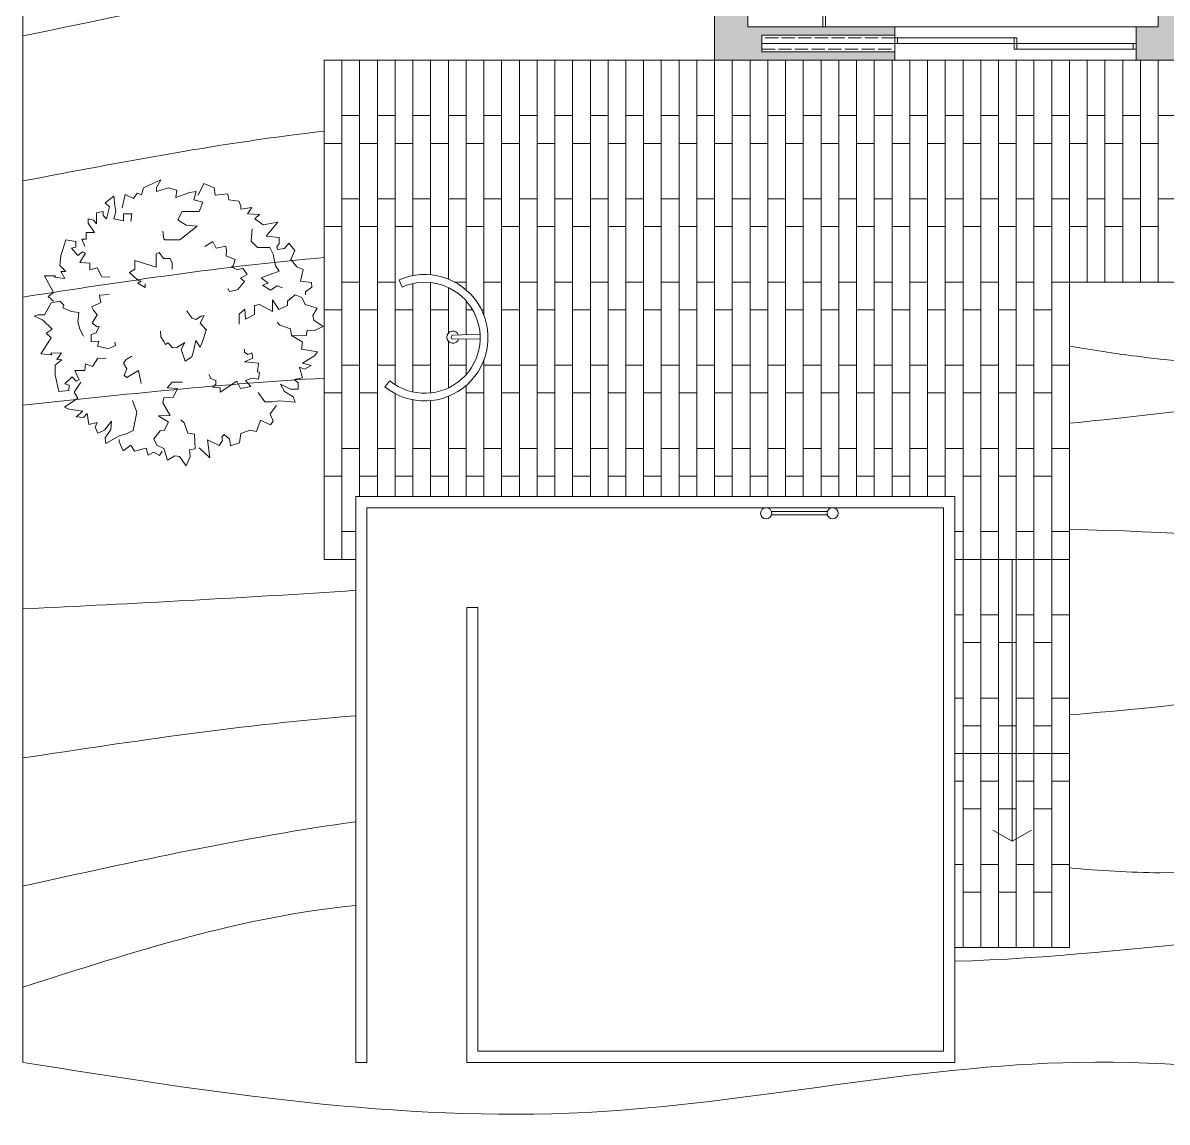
# Model space of a CAD drawing. Header units: millimetres. Extents: x 19901 to 59163, y 13732 to 30178.
# Drawn here: x 23333 to 24365, y 15885 to 16876 of the extents above; entities that cross this region are included whole.
import ezdxf

# ---------------------------------------------------------------- set-up
doc = ezdxf.new("R2010")
doc.units = ezdxf.units.MM
doc.linetypes.add('ACAD_ISO02W100', pattern=[15, 12, -3])
doc.layers.get('0').update_dxf_attribs({"lineweight": 18})
for name, color, linetype, lineweight in [('A-FURN', 8, 'Continuous', 13), ('Curve di livello', 6, 'Continuous', 9), ('Pavimentazione esterna', 51, 'Continuous', 15), ('PROIEZIONI', 145, 'Continuous', 13), ('Verde', 86, 'Continuous', 5), ('Vetro', 150, 'Continuous', 15), ('Wall', 255, 'Continuous', 20)]:
    doc.layers.add(name, color=color, linetype=linetype, lineweight=lineweight)

msp = doc.modelspace()

# ---------------------------------------------------------------- hatches: boundary and pattern name
at = {"layer": 'Wall'}
h = msp.add_hatch(color=9, dxfattribs=at)
h.dxf.hatch_style = 1
h.paths.add_polyline_path([(23986.5, 17326.6), (23956.5, 17314), (23956.5, 16842.6), (24119, 16842.6), (24119, 16850.1), (23999, 16850.1), (23999, 16865.1), (24119, 16865.1), (24119, 16872.6), (23986.5, 16872.6)])
h = msp.add_hatch(color=9, dxfattribs=at)
h.dxf.hatch_style = 1
h.paths.add_polyline_path([(24386.5, 16967.6), (24356.5, 16967.6), (24356.5, 16872.6), (24336.5, 16872.6), (24336.5, 16842.6), (24386.5, 16842.6)])
h.paths.add_polyline_path([(24786.5, 16967.6), (24756.5, 16967.6), (24756.5, 16842.6), (24786.5, 16842.6), (24786.5, 16872.6)])
h.paths.add_polyline_path([(25106.5, 17010.1), (25076.5, 17010.1), (25076.5, 16872.6), (25076.5, 16842.6), (25106.5, 16842.6)])

# ---------------------------------------------------------------- linework, layer by layer
msp.add_line((23333, 17939.2), (23332.9, 15939.2))
at = {"layer": 'A-FURN'}
for p, q in [((24054, 16962.6), (24054, 16872.6)), ((23745.1, 16595.6), (23720.4, 16594.6)), ((23745.2, 16591.4), (23720.5, 16591.2)), ((24058.2, 16435.7), (24007.7, 16435.7)), ((24058.2, 16432.7), (24007.7, 16432.7))]:
    msp.add_line(p, q, dxfattribs=at)
msp.add_lwpolyline([(24056.5, 16962.6), (23986.5, 16962.6), (23986.5, 16872.6), (24056.5, 16872.6)], close=True, dxfattribs=at)
for centre in [(24003, 16434.2), (24063, 16434.2)]:
    msp.add_circle(centre, 5, dxfattribs=at)
for radius, start, end in [(5.48, 19.9829, 342.5641), (1.67, 94.1189, 268.428)]:
    msp.add_arc((23720.6, 16592.9), radius, start, end, dxfattribs=at)
at = {"layer": 'Curve di livello'}
for points in [[(23333, 16864.5), (23541.7, 16907.8), (23750.4, 16951.2), (23956.5, 16957.7)], [(23332.9, 16733.7), (23423.7, 16751), (23514.4, 16768.4), (23604.5, 16778.6)], [(23332.9, 16629.1), (23423.6, 16643), (23514.2, 16656.9), (23604.5, 16664.7)], [(23332.9, 16531.6), (23423.6, 16541.3), (23514.2, 16551), (23604.5, 16555.9)], [(23332.9, 16347.9), (23433, 16352.9), (23533, 16357.9), (23633, 16364.7)], [(23332.9, 16213.6), (23432.8, 16228.7), (23532.7, 16243.8), (23633, 16251.6)], [(23332.9, 16098.1), (23432.9, 16120.2), (23532.9, 16142.2), (23633, 16156.1)], [(23332.9, 16006.9), (23432.8, 16039), (23532.6, 16071.1), (23633, 16080.5)]]:
    msp.add_open_spline(points, degree=3, dxfattribs=at)
for points, knots in [([(24276.5, 16584.8), (24296.7, 16581.3), (24644.2, 16528.1), (25002.4, 16631.1), (25332.9, 16599.1), (25332.9, 16599.1), (25332.9, 16599.1), (25332.9, 16599.1), (25332.9, 16599), (25332.9, 16599), (25333, 16599)], [952.435008, 952.435008, 952.435008, 952.435008, 1013.900228, 2009.947904, 2009.947904, 2009.947904, 2009.948687, 2009.948687, 2009.948687, 2010.018952, 2010.018952, 2010.018952, 2010.018952]), ([(24276.5, 16515.3), (24360, 16523.3), (24713.3, 16579.4), (25088.2, 16429.8), (25332.9, 16538.4), (25332.9, 16538.4), (25332.9, 16538.4), (25332.9, 16538.4), (25332.9, 16538.4), (25332.9, 16538.4), (25333, 16538.4)], [948.136507, 948.136507, 948.136507, 948.136507, 1199.951019, 2002.883229, 2002.883229, 2002.883229, 2002.885334, 2002.885334, 2002.885334, 2002.970377, 2002.970377, 2002.970377, 2002.970377]), ([(24276.5, 16419.5), (24451.4, 16417), (24802.9, 16364.8), (25160.9, 16330.7), (25332.9, 16369.4), (25332.9, 16369.4), (25332.9, 16369.4), (25332.9, 16369.4), (25332.9, 16369.4), (25332.9, 16369.4), (25333, 16369.4)], [947.742027, 947.742027, 947.742027, 947.742027, 1475.410206, 2004.14526, 2004.14526, 2004.14526, 2004.146467, 2004.146467, 2004.146467, 2004.226908, 2004.226908, 2004.226908, 2004.226908]), ([(24276.5, 16252.4), (24375, 16260.2), (24725.9, 16309.8), (25079.8, 16262.2), (25332.9, 16240.4), (25332.9, 16240.4), (25332.9, 16240.4), (25332.9, 16240.4), (25332.9, 16240.4), (25332.9, 16240.4), (25333, 16240.4)], [946.255727, 946.255727, 946.255727, 946.255727, 1242.735896, 2004.889476, 2004.889476, 2004.889476, 2004.889607, 2004.889607, 2004.889607, 2004.969426, 2004.969426, 2004.969426, 2004.969426]), ([(24276.5, 16114.5), (24303.8, 16111.9), (24544.8, 16097.8), (24895.5, 16238.6), (25222.2, 16154.4), (25332.9, 16164.1), (25332.9, 16164.1), (25332.9, 16164.1), (25332.9, 16164.1), (25333, 16164.1), (25333, 16164.1), (25333, 16164.1)], [950.943563, 950.943563, 950.943563, 950.943563, 1033.490488, 1679.853616, 2013.397423, 2013.397423, 2013.397423, 2013.399494, 2013.399494, 2013.399494, 2013.420108, 2013.420108, 2013.420108, 2013.420108]), ([(24173, 16030.3), (24341.8, 16035.1), (24633.1, 16094.3), (24922.6, 16024.8), (25043.1, 16024.6)], [851.89565, 851.89565, 851.89565, 851.89565, 1359.236516, 1723.307966, 1723.307966, 1723.307966, 1723.307966]), ([(23333, 15939.2), (23502.5, 15912.3), (23819.9, 15861.8), (24302.6, 15975.9), (24703.7, 15884.3), (24956.6, 15902.7), (25043.1, 15910.6)], [0, 0, 0, 0, 510.207258, 955.712193, 1456.747415, 1716.625225, 1716.625225, 1716.625225, 1716.625225])]:
    msp.add_open_spline(points, degree=3, knots=knots, dxfattribs=at)
at = {"layer": 'Pavimentazione esterna'}
for p, q in [((23636.5, 16842.6), (23620.5, 16842.6)), ((23668.5, 16842.6), (23652.5, 16842.6)), ((23700.5, 16842.6), (23684.5, 16842.6)), ((23732.5, 16842.6), (23716.5, 16842.6)), ((23764.5, 16842.6), (23748.5, 16842.6)), ((23796.5, 16842.6), (23780.5, 16842.6)), ((23828.5, 16842.6), (23812.5, 16842.6)), ((23860.5, 16842.6), (23844.5, 16842.6)), ((23892.5, 16842.6), (23876.5, 16842.6)), ((23924.5, 16842.6), (23908.5, 16842.6)), ((23956.5, 16842.6), (23940.5, 16842.6)), ((24276.5, 16642.6), (24292.5, 16642.6)), ((24308.5, 16642.6), (24324.5, 16642.6)), ((24340.5, 16642.6), (24356.5, 16642.6)), ((23620.5, 16392.6), (23633, 16392.6)), ((24173, 16392.6), (24276.5, 16392.6)), ((24276.5, 16217.6), (24173, 16217.6)), ((24180.5, 16042.6), (24196.5, 16042.6)), ((24212.5, 16042.6), (24228.5, 16042.6)), ((24244.5, 16042.6), (24260.5, 16042.6))]:
    msp.add_line(p, q, dxfattribs=at)
for points in [[(23604.5, 16842.6), (23620.5, 16842.6), (23620.5, 16767.6), (23604.5, 16767.6), (23604.5, 16842.6)], [(23636.5, 16842.6), (23652.5, 16842.6), (23652.5, 16767.6), (23636.5, 16767.6), (23636.5, 16842.6)], [(23668.5, 16842.6), (23684.5, 16842.6), (23684.5, 16767.6), (23668.5, 16767.6), (23668.5, 16842.6)], [(23700.5, 16842.6), (23716.5, 16842.6), (23716.5, 16767.6), (23700.5, 16767.6), (23700.5, 16842.6)], [(23732.5, 16842.6), (23748.5, 16842.6), (23748.5, 16767.6), (23732.5, 16767.6), (23732.5, 16842.6)], [(23764.5, 16842.6), (23780.5, 16842.6), (23780.5, 16767.6), (23764.5, 16767.6), (23764.5, 16842.6)], [(23796.5, 16842.6), (23812.5, 16842.6), (23812.5, 16767.6), (23796.5, 16767.6), (23796.5, 16842.6)], [(23828.5, 16842.6), (23844.5, 16842.6), (23844.5, 16767.6), (23828.5, 16767.6), (23828.5, 16842.6)], [(23860.5, 16842.6), (23876.5, 16842.6), (23876.5, 16767.6), (23860.5, 16767.6), (23860.5, 16842.6)], [(23892.5, 16842.6), (23908.5, 16842.6), (23908.5, 16767.6), (23892.5, 16767.6), (23892.5, 16842.6)], [(23924.5, 16842.6), (23940.5, 16842.6), (23940.5, 16767.6), (23924.5, 16767.6), (23924.5, 16842.6)], [(23956.5, 16842.6), (23972.5, 16842.6), (23972.5, 16767.6), (23956.5, 16767.6), (23956.5, 16842.6)], [(23988.5, 16842.6), (24004.5, 16842.6), (24004.5, 16767.6), (23988.5, 16767.6), (23988.5, 16842.6)], [(24020.5, 16842.6), (24036.5, 16842.6), (24036.5, 16767.6), (24020.5, 16767.6), (24020.5, 16842.6)], [(24052.5, 16842.6), (24068.5, 16842.6), (24068.5, 16767.6), (24052.5, 16767.6), (24052.5, 16842.6)], [(24084.5, 16842.6), (24100.5, 16842.6), (24100.5, 16767.6), (24084.5, 16767.6), (24084.5, 16842.6)], [(24116.5, 16842.6), (24132.5, 16842.6), (24132.5, 16767.6), (24116.5, 16767.6), (24116.5, 16842.6)], [(24148.5, 16842.6), (24164.5, 16842.6), (24164.5, 16767.6), (24148.5, 16767.6), (24148.5, 16842.6)], [(24180.5, 16842.6), (24196.5, 16842.6), (24196.5, 16767.6), (24180.5, 16767.6), (24180.5, 16842.6)], [(24212.5, 16842.6), (24228.5, 16842.6), (24228.5, 16767.6), (24212.5, 16767.6), (24212.5, 16842.6)], [(24244.5, 16842.6), (24260.5, 16842.6), (24260.5, 16767.6), (24244.5, 16767.6), (24244.5, 16842.6)], [(24276.5, 16842.6), (24292.5, 16842.6), (24292.5, 16767.6), (24276.5, 16767.6), (24276.5, 16842.6)], [(24308.5, 16842.6), (24324.5, 16842.6), (24324.5, 16767.6), (24308.5, 16767.6), (24308.5, 16842.6)], [(24340.5, 16842.6), (24356.5, 16842.6), (24356.5, 16767.6), (24340.5, 16767.6), (24340.5, 16842.6)], [(23620.5, 16792.6), (23636.5, 16792.6), (23636.5, 16717.6), (23620.5, 16717.6), (23620.5, 16792.6)], [(23652.5, 16792.6), (23668.5, 16792.6), (23668.5, 16717.6), (23652.5, 16717.6), (23652.5, 16792.6)], [(23684.5, 16792.6), (23700.5, 16792.6), (23700.5, 16717.6), (23684.5, 16717.6), (23684.5, 16792.6)], [(23716.5, 16792.6), (23732.5, 16792.6), (23732.5, 16717.6), (23716.5, 16717.6), (23716.5, 16792.6)], [(23748.5, 16792.6), (23764.5, 16792.6), (23764.5, 16717.6), (23748.5, 16717.6), (23748.5, 16792.6)], [(23780.5, 16792.6), (23796.5, 16792.6), (23796.5, 16717.6), (23780.5, 16717.6), (23780.5, 16792.6)], [(23812.5, 16792.6), (23828.5, 16792.6), (23828.5, 16717.6), (23812.5, 16717.6), (23812.5, 16792.6)], [(23844.5, 16792.6), (23860.5, 16792.6), (23860.5, 16717.6), (23844.5, 16717.6), (23844.5, 16792.6)], [(23876.5, 16792.6), (23892.5, 16792.6), (23892.5, 16717.6), (23876.5, 16717.6), (23876.5, 16792.6)], [(23908.5, 16792.6), (23924.5, 16792.6), (23924.5, 16717.6), (23908.5, 16717.6), (23908.5, 16792.6)], [(23940.5, 16792.6), (23956.5, 16792.6), (23956.5, 16717.6), (23940.5, 16717.6), (23940.5, 16792.6)], [(23972.5, 16792.6), (23988.5, 16792.6), (23988.5, 16717.6), (23972.5, 16717.6), (23972.5, 16792.6)], [(24004.5, 16792.6), (24020.5, 16792.6), (24020.5, 16717.6), (24004.5, 16717.6), (24004.5, 16792.6)], [(24036.5, 16792.6), (24052.5, 16792.6), (24052.5, 16717.6), (24036.5, 16717.6), (24036.5, 16792.6)], [(24068.5, 16792.6), (24084.5, 16792.6), (24084.5, 16717.6), (24068.5, 16717.6), (24068.5, 16792.6)], [(24100.5, 16792.6), (24116.5, 16792.6), (24116.5, 16717.6), (24100.5, 16717.6), (24100.5, 16792.6)], [(24132.5, 16792.6), (24148.5, 16792.6), (24148.5, 16717.6), (24132.5, 16717.6), (24132.5, 16792.6)], [(24164.5, 16792.6), (24180.5, 16792.6), (24180.5, 16717.6), (24164.5, 16717.6), (24164.5, 16792.6)], [(24196.5, 16792.6), (24212.5, 16792.6), (24212.5, 16717.6), (24196.5, 16717.6), (24196.5, 16792.6)], [(24228.5, 16792.6), (24244.5, 16792.6), (24244.5, 16717.6), (24228.5, 16717.6), (24228.5, 16792.6)], [(24260.5, 16792.6), (24276.5, 16792.6), (24276.5, 16717.6), (24260.5, 16717.6), (24260.5, 16792.6)], [(24292.5, 16792.6), (24308.5, 16792.6), (24308.5, 16717.6), (24292.5, 16717.6), (24292.5, 16792.6)], [(24324.5, 16792.6), (24340.5, 16792.6), (24340.5, 16717.6), (24324.5, 16717.6), (24324.5, 16792.6)], [(24356.5, 16792.6), (24372.5, 16792.6), (24372.5, 16717.6), (24356.5, 16717.6), (24356.5, 16792.6)], [(23604.5, 16767.6), (23620.5, 16767.6), (23620.5, 16692.6), (23604.5, 16692.6), (23604.5, 16767.6)], [(23636.5, 16767.6), (23652.5, 16767.6), (23652.5, 16692.6), (23636.5, 16692.6), (23636.5, 16767.6)], [(23668.5, 16767.6), (23684.5, 16767.6), (23684.5, 16692.6), (23668.5, 16692.6), (23668.5, 16767.6)], [(23700.5, 16767.6), (23716.5, 16767.6), (23716.5, 16692.6), (23700.5, 16692.6), (23700.5, 16767.6)], [(23732.5, 16767.6), (23748.5, 16767.6), (23748.5, 16692.6), (23732.5, 16692.6), (23732.5, 16767.6)], [(23764.5, 16767.6), (23780.5, 16767.6), (23780.5, 16692.6), (23764.5, 16692.6), (23764.5, 16767.6)], [(23796.5, 16767.6), (23812.5, 16767.6), (23812.5, 16692.6), (23796.5, 16692.6), (23796.5, 16767.6)], [(23828.5, 16767.6), (23844.5, 16767.6), (23844.5, 16692.6), (23828.5, 16692.6), (23828.5, 16767.6)], [(23860.5, 16767.6), (23876.5, 16767.6), (23876.5, 16692.6), (23860.5, 16692.6), (23860.5, 16767.6)], [(23892.5, 16767.6), (23908.5, 16767.6), (23908.5, 16692.6), (23892.5, 16692.6), (23892.5, 16767.6)], [(23924.5, 16767.6), (23940.5, 16767.6), (23940.5, 16692.6), (23924.5, 16692.6), (23924.5, 16767.6)], [(23956.5, 16767.6), (23972.5, 16767.6), (23972.5, 16692.6), (23956.5, 16692.6), (23956.5, 16767.6)], [(23988.5, 16767.6), (24004.5, 16767.6), (24004.5, 16692.6), (23988.5, 16692.6), (23988.5, 16767.6)], [(24020.5, 16767.6), (24036.5, 16767.6), (24036.5, 16692.6), (24020.5, 16692.6), (24020.5, 16767.6)], [(24052.5, 16767.6), (24068.5, 16767.6), (24068.5, 16692.6), (24052.5, 16692.6), (24052.5, 16767.6)], [(24084.5, 16767.6), (24100.5, 16767.6), (24100.5, 16692.6), (24084.5, 16692.6), (24084.5, 16767.6)], [(24116.5, 16767.6), (24132.5, 16767.6), (24132.5, 16692.6), (24116.5, 16692.6), (24116.5, 16767.6)], [(24148.5, 16767.6), (24164.5, 16767.6), (24164.5, 16692.6), (24148.5, 16692.6), (24148.5, 16767.6)], [(24180.5, 16767.6), (24196.5, 16767.6), (24196.5, 16692.6), (24180.5, 16692.6), (24180.5, 16767.6)], [(24212.5, 16767.6), (24228.5, 16767.6), (24228.5, 16692.6), (24212.5, 16692.6), (24212.5, 16767.6)], [(24244.5, 16767.6), (24260.5, 16767.6), (24260.5, 16692.6), (24244.5, 16692.6), (24244.5, 16767.6)], [(24276.5, 16767.6), (24292.5, 16767.6), (24292.5, 16692.6), (24276.5, 16692.6), (24276.5, 16767.6)], [(24308.5, 16767.6), (24324.5, 16767.6), (24324.5, 16692.6), (24308.5, 16692.6), (24308.5, 16767.6)], [(24340.5, 16767.6), (24356.5, 16767.6), (24356.5, 16692.6), (24340.5, 16692.6), (24340.5, 16767.6)], [(23620.5, 16717.6), (23636.5, 16717.6), (23636.5, 16642.6), (23620.5, 16642.6), (23620.5, 16717.6)], [(23652.5, 16717.6), (23668.5, 16717.6), (23668.5, 16642.6), (23652.5, 16642.6), (23652.5, 16717.6)], [(23684.5, 16717.6), (23700.5, 16717.6), (23700.5, 16649.1)], [(23684.5, 16648.3), (23684.5, 16717.6)], [(23716.5, 16717.6), (23732.5, 16717.6), (23732.5, 16642.6), (23722.1, 16642.6)], [(23716.5, 16645.2), (23716.5, 16717.6)], [(23748.5, 16717.6), (23764.5, 16717.6), (23764.5, 16642.6), (23748.5, 16642.6), (23748.5, 16717.6)], [(23780.5, 16717.6), (23796.5, 16717.6), (23796.5, 16642.6), (23780.5, 16642.6), (23780.5, 16717.6)], [(23812.5, 16717.6), (23828.5, 16717.6), (23828.5, 16642.6), (23812.5, 16642.6), (23812.5, 16717.6)], [(23844.5, 16717.6), (23860.5, 16717.6), (23860.5, 16642.6), (23844.5, 16642.6), (23844.5, 16717.6)], [(23876.5, 16717.6), (23892.5, 16717.6), (23892.5, 16642.6), (23876.5, 16642.6), (23876.5, 16717.6)], [(23908.5, 16717.6), (23924.5, 16717.6), (23924.5, 16642.6), (23908.5, 16642.6), (23908.5, 16717.6)], [(23940.5, 16717.6), (23956.5, 16717.6), (23956.5, 16642.6), (23940.5, 16642.6), (23940.5, 16717.6)], [(23972.5, 16717.6), (23988.5, 16717.6), (23988.5, 16642.6), (23972.5, 16642.6), (23972.5, 16717.6)], [(24004.5, 16717.6), (24020.5, 16717.6), (24020.5, 16642.6), (24004.5, 16642.6), (24004.5, 16717.6)], [(24036.5, 16717.6), (24052.5, 16717.6), (24052.5, 16642.6), (24036.5, 16642.6), (24036.5, 16717.6)], [(24068.5, 16717.6), (24084.5, 16717.6), (24084.5, 16642.6), (24068.5, 16642.6), (24068.5, 16717.6)], [(24100.5, 16717.6), (24116.5, 16717.6), (24116.5, 16642.6), (24100.5, 16642.6), (24100.5, 16717.6)], [(24132.5, 16717.6), (24148.5, 16717.6), (24148.5, 16642.6), (24132.5, 16642.6), (24132.5, 16717.6)], [(24164.5, 16717.6), (24180.5, 16717.6), (24180.5, 16642.6), (24164.5, 16642.6), (24164.5, 16717.6)], [(24196.5, 16717.6), (24212.5, 16717.6), (24212.5, 16642.6), (24196.5, 16642.6), (24196.5, 16717.6)], [(24228.5, 16717.6), (24244.5, 16717.6), (24244.5, 16642.6), (24228.5, 16642.6), (24228.5, 16717.6)], [(24260.5, 16717.6), (24276.5, 16717.6), (24276.5, 16642.6), (24260.5, 16642.6), (24260.5, 16717.6)], [(24292.5, 16717.6), (24308.5, 16717.6), (24308.5, 16642.6), (24292.5, 16642.6), (24292.5, 16717.6)], [(24324.5, 16717.6), (24340.5, 16717.6), (24340.5, 16642.6), (24324.5, 16642.6), (24324.5, 16717.6)], [(24356.5, 16717.6), (24372.5, 16717.6), (24372.5, 16642.6), (24356.5, 16642.6), (24356.5, 16717.6)], [(23604.5, 16692.6), (23620.5, 16692.6), (23620.5, 16617.6), (23604.5, 16617.6), (23604.5, 16692.6)], [(23636.5, 16692.6), (23652.5, 16692.6), (23652.5, 16617.6), (23636.5, 16617.6), (23636.5, 16692.6)], [(23668.5, 16692.6), (23684.5, 16692.6), (23684.5, 16648.3)], [(23684.5, 16641.2), (23684.5, 16617.6), (23668.5, 16617.6), (23668.5, 16692.6)], [(23700.5, 16692.6), (23716.5, 16692.6), (23716.5, 16645.2)], [(23700.5, 16649.1), (23700.5, 16692.6)], [(23732.5, 16692.6), (23748.5, 16692.6), (23748.5, 16617.6), (23746.3, 16617.6)], [(23732.5, 16635.4), (23732.5, 16692.6)], [(23764.5, 16692.6), (23780.5, 16692.6), (23780.5, 16617.6), (23764.5, 16617.6), (23764.5, 16692.6)], [(23796.5, 16692.6), (23812.5, 16692.6), (23812.5, 16617.6), (23796.5, 16617.6), (23796.5, 16692.6)], [(23828.5, 16692.6), (23844.5, 16692.6), (23844.5, 16617.6), (23828.5, 16617.6), (23828.5, 16692.6)], [(23860.5, 16692.6), (23876.5, 16692.6), (23876.5, 16617.6), (23860.5, 16617.6), (23860.5, 16692.6)], [(23892.5, 16692.6), (23908.5, 16692.6), (23908.5, 16617.6), (23892.5, 16617.6), (23892.5, 16692.6)], [(23924.5, 16692.6), (23940.5, 16692.6), (23940.5, 16617.6), (23924.5, 16617.6), (23924.5, 16692.6)], [(23956.5, 16692.6), (23972.5, 16692.6), (23972.5, 16617.6), (23956.5, 16617.6), (23956.5, 16692.6)], [(23988.5, 16692.6), (24004.5, 16692.6), (24004.5, 16617.6), (23988.5, 16617.6), (23988.5, 16692.6)], [(24020.5, 16692.6), (24036.5, 16692.6), (24036.5, 16617.6), (24020.5, 16617.6), (24020.5, 16692.6)], [(24052.5, 16692.6), (24068.5, 16692.6), (24068.5, 16617.6), (24052.5, 16617.6), (24052.5, 16692.6)], [(24084.5, 16692.6), (24100.5, 16692.6), (24100.5, 16617.6), (24084.5, 16617.6), (24084.5, 16692.6)], [(24116.5, 16692.6), (24132.5, 16692.6), (24132.5, 16617.6), (24116.5, 16617.6), (24116.5, 16692.6)], [(24148.5, 16692.6), (24164.5, 16692.6), (24164.5, 16617.6), (24148.5, 16617.6), (24148.5, 16692.6)], [(24180.5, 16692.6), (24196.5, 16692.6), (24196.5, 16617.6), (24180.5, 16617.6), (24180.5, 16692.6)], [(24212.5, 16692.6), (24228.5, 16692.6), (24228.5, 16617.6), (24212.5, 16617.6), (24212.5, 16692.6)], [(24244.5, 16692.6), (24260.5, 16692.6), (24260.5, 16617.6), (24244.5, 16617.6), (24244.5, 16692.6)], [(23620.5, 16642.6), (23636.5, 16642.6), (23636.5, 16567.6), (23620.5, 16567.6), (23620.5, 16642.6)], [(23652.5, 16642.6), (23668.5, 16642.6), (23668.5, 16567.6), (23652.5, 16567.6), (23652.5, 16642.6)], [(23700.5, 16642.1), (23700.5, 16567.6), (23684.5, 16567.6), (23684.5, 16641.2)], [(23716.5, 16637.6), (23716.5, 16617.6), (23700.5, 16617.6), (23700.5, 16642.1)], [(23722.1, 16642.6), (23732.5, 16642.6), (23732.5, 16635.4)], [(23748.5, 16642.6), (23764.5, 16642.6), (23764.5, 16567.6), (23748.5, 16567.6), (23748.5, 16572.3)], [(23748.5, 16612.4), (23748.5, 16642.6)], [(23780.5, 16642.6), (23796.5, 16642.6), (23796.5, 16567.6), (23780.5, 16567.6), (23780.5, 16642.6)], [(23812.5, 16642.6), (23828.5, 16642.6), (23828.5, 16567.6), (23812.5, 16567.6), (23812.5, 16642.6)], [(23844.5, 16642.6), (23860.5, 16642.6), (23860.5, 16567.6), (23844.5, 16567.6), (23844.5, 16642.6)], [(23876.5, 16642.6), (23892.5, 16642.6), (23892.5, 16567.6), (23876.5, 16567.6), (23876.5, 16642.6)], [(23908.5, 16642.6), (23924.5, 16642.6), (23924.5, 16567.6), (23908.5, 16567.6), (23908.5, 16642.6)], [(23940.5, 16642.6), (23956.5, 16642.6), (23956.5, 16567.6), (23940.5, 16567.6), (23940.5, 16642.6)], [(23972.5, 16642.6), (23988.5, 16642.6), (23988.5, 16567.6), (23972.5, 16567.6), (23972.5, 16642.6)], [(24004.5, 16642.6), (24020.5, 16642.6), (24020.5, 16567.6), (24004.5, 16567.6), (24004.5, 16642.6)], [(24036.5, 16642.6), (24052.5, 16642.6), (24052.5, 16567.6), (24036.5, 16567.6), (24036.5, 16642.6)], [(24068.5, 16642.6), (24084.5, 16642.6), (24084.5, 16567.6), (24068.5, 16567.6), (24068.5, 16642.6)], [(24100.5, 16642.6), (24116.5, 16642.6), (24116.5, 16567.6), (24100.5, 16567.6), (24100.5, 16642.6)], [(24132.5, 16642.6), (24148.5, 16642.6), (24148.5, 16567.6), (24132.5, 16567.6), (24132.5, 16642.6)], [(24164.5, 16642.6), (24180.5, 16642.6), (24180.5, 16567.6), (24164.5, 16567.6), (24164.5, 16642.6)], [(24196.5, 16642.6), (24212.5, 16642.6), (24212.5, 16567.6), (24196.5, 16567.6), (24196.5, 16642.6)], [(24228.5, 16642.6), (24244.5, 16642.6), (24244.5, 16567.6), (24228.5, 16567.6), (24228.5, 16642.6)], [(24260.5, 16642.6), (24276.5, 16642.6), (24276.5, 16567.6), (24260.5, 16567.6), (24260.5, 16642.6)], [(23716.5, 16596.6), (23716.5, 16637.6)], [(23732.5, 16625.6), (23732.5, 16595.1)], [(23738.3, 16617.6), (23732.5, 16617.6), (23732.5, 16625.6)], [(23604.5, 16617.6), (23620.5, 16617.6), (23620.5, 16542.6), (23604.5, 16542.6), (23604.5, 16617.6)], [(23636.5, 16617.6), (23652.5, 16617.6), (23652.5, 16542.6), (23636.5, 16542.6), (23636.5, 16617.6)], [(23668.5, 16617.6), (23684.5, 16617.6), (23684.5, 16543.5)], [(23668.5, 16550), (23668.5, 16617.6)], [(23700.5, 16617.6), (23716.5, 16617.6), (23716.5, 16596.6)], [(23700.5, 16542.6), (23700.5, 16617.6)], [(23732.5, 16617.6), (23738.3, 16617.6)], [(23732.5, 16595.1), (23732.5, 16617.6)], [(23746.3, 16617.6), (23748.5, 16617.6), (23748.5, 16612.4)], [(23764.5, 16617.6), (23780.5, 16617.6), (23780.5, 16542.6), (23764.5, 16542.6), (23764.5, 16617.6)], [(23796.5, 16617.6), (23812.5, 16617.6), (23812.5, 16542.6), (23796.5, 16542.6), (23796.5, 16617.6)], [(23828.5, 16617.6), (23844.5, 16617.6), (23844.5, 16542.6), (23828.5, 16542.6), (23828.5, 16617.6)], [(23860.5, 16617.6), (23876.5, 16617.6), (23876.5, 16542.6), (23860.5, 16542.6), (23860.5, 16617.6)], [(23892.5, 16617.6), (23908.5, 16617.6), (23908.5, 16542.6), (23892.5, 16542.6), (23892.5, 16617.6)], [(23924.5, 16617.6), (23940.5, 16617.6), (23940.5, 16542.6), (23924.5, 16542.6), (23924.5, 16617.6)], [(23956.5, 16617.6), (23972.5, 16617.6), (23972.5, 16542.6), (23956.5, 16542.6), (23956.5, 16617.6)], [(23988.5, 16617.6), (24004.5, 16617.6), (24004.5, 16542.6), (23988.5, 16542.6), (23988.5, 16617.6)], [(24020.5, 16617.6), (24036.5, 16617.6), (24036.5, 16542.6), (24020.5, 16542.6), (24020.5, 16617.6)], [(24052.5, 16617.6), (24068.5, 16617.6), (24068.5, 16542.6), (24052.5, 16542.6), (24052.5, 16617.6)], [(24084.5, 16617.6), (24100.5, 16617.6), (24100.5, 16542.6), (24084.5, 16542.6), (24084.5, 16617.6)], [(24116.5, 16617.6), (24132.5, 16617.6), (24132.5, 16542.6), (24116.5, 16542.6), (24116.5, 16617.6)], [(24148.5, 16617.6), (24164.5, 16617.6), (24164.5, 16542.6), (24148.5, 16542.6), (24148.5, 16617.6)], [(24180.5, 16617.6), (24196.5, 16617.6), (24196.5, 16542.6), (24180.5, 16542.6), (24180.5, 16617.6)], [(24212.5, 16617.6), (24228.5, 16617.6), (24228.5, 16542.6), (24212.5, 16542.6), (24212.5, 16617.6)], [(24244.5, 16617.6), (24260.5, 16617.6), (24260.5, 16542.6), (24244.5, 16542.6), (24244.5, 16617.6)], [(23732.5, 16591.3), (23732.5, 16567.6), (23716.5, 16567.6), (23716.5, 16589.2)], [(23716.5, 16589.2), (23716.5, 16547.1)], [(23732.5, 16559.1), (23732.5, 16591.3)], [(23748.5, 16572.3), (23748.5, 16542.6), (23732.5, 16542.6), (23732.5, 16549.3)], [(23620.5, 16567.6), (23636.5, 16567.6), (23636.5, 16492.6), (23620.5, 16492.6), (23620.5, 16567.6)], [(23652.5, 16567.6), (23668.5, 16567.6), (23668.5, 16550)], [(23668.5, 16542), (23668.5, 16492.6), (23652.5, 16492.6), (23652.5, 16567.6)], [(23684.5, 16567.6), (23700.5, 16567.6), (23700.5, 16542.6)], [(23684.5, 16543.5), (23684.5, 16567.6)], [(23716.5, 16567.6), (23732.5, 16567.6), (23732.5, 16559.1)], [(23716.5, 16547.1), (23716.5, 16567.6)], [(23748.5, 16567.6), (23764.5, 16567.6), (23764.5, 16492.6), (23748.5, 16492.6), (23748.5, 16567.6)], [(23780.5, 16567.6), (23796.5, 16567.6), (23796.5, 16492.6), (23780.5, 16492.6), (23780.5, 16567.6)], [(23812.5, 16567.6), (23828.5, 16567.6), (23828.5, 16492.6), (23812.5, 16492.6), (23812.5, 16567.6)], [(23844.5, 16567.6), (23860.5, 16567.6), (23860.5, 16492.6), (23844.5, 16492.6), (23844.5, 16567.6)], [(23876.5, 16567.6), (23892.5, 16567.6), (23892.5, 16492.6), (23876.5, 16492.6), (23876.5, 16567.6)], [(23908.5, 16567.6), (23924.5, 16567.6), (23924.5, 16492.6), (23908.5, 16492.6), (23908.5, 16567.6)], [(23940.5, 16567.6), (23956.5, 16567.6), (23956.5, 16492.6), (23940.5, 16492.6), (23940.5, 16567.6)], [(23972.5, 16567.6), (23988.5, 16567.6), (23988.5, 16492.6), (23972.5, 16492.6), (23972.5, 16567.6)], [(24004.5, 16567.6), (24020.5, 16567.6), (24020.5, 16492.6), (24004.5, 16492.6), (24004.5, 16567.6)], [(24036.5, 16567.6), (24052.5, 16567.6), (24052.5, 16492.6), (24036.5, 16492.6), (24036.5, 16567.6)], [(24068.5, 16567.6), (24084.5, 16567.6), (24084.5, 16492.6), (24068.5, 16492.6), (24068.5, 16567.6)], [(24100.5, 16567.6), (24116.5, 16567.6), (24116.5, 16492.6), (24100.5, 16492.6), (24100.5, 16567.6)], [(24132.5, 16567.6), (24148.5, 16567.6), (24148.5, 16492.6), (24132.5, 16492.6), (24132.5, 16567.6)], [(24164.5, 16567.6), (24180.5, 16567.6), (24180.5, 16492.6), (24164.5, 16492.6), (24164.5, 16567.6)], [(24196.5, 16567.6), (24212.5, 16567.6), (24212.5, 16492.6), (24196.5, 16492.6), (24196.5, 16567.6)], [(24228.5, 16567.6), (24244.5, 16567.6), (24244.5, 16492.6), (24228.5, 16492.6), (24228.5, 16567.6)], [(24260.5, 16567.6), (24276.5, 16567.6), (24276.5, 16492.6), (24260.5, 16492.6), (24260.5, 16567.6)], [(23732.5, 16549.3), (23732.5, 16492.6), (23716.5, 16492.6), (23716.5, 16539.5)], [(23604.5, 16542.6), (23620.5, 16542.6), (23620.5, 16467.6), (23604.5, 16467.6), (23604.5, 16542.6)], [(23636.5, 16542.6), (23652.5, 16542.6), (23652.5, 16467.6), (23636.5, 16467.6), (23636.5, 16542.6)], [(23684.5, 16536.4), (23684.5, 16467.6), (23668.5, 16467.6), (23668.5, 16542)], [(23716.5, 16539.5), (23716.5, 16467.6), (23700.5, 16467.6), (23700.5, 16535.6)], [(23732.5, 16542.6), (23748.5, 16542.6), (23748.5, 16467.6), (23732.5, 16467.6), (23732.5, 16542.6)], [(23764.5, 16542.6), (23780.5, 16542.6), (23780.5, 16467.6), (23764.5, 16467.6), (23764.5, 16542.6)], [(23796.5, 16542.6), (23812.5, 16542.6), (23812.5, 16467.6), (23796.5, 16467.6), (23796.5, 16542.6)], [(23828.5, 16542.6), (23844.5, 16542.6), (23844.5, 16467.6), (23828.5, 16467.6), (23828.5, 16542.6)], [(23860.5, 16542.6), (23876.5, 16542.6), (23876.5, 16467.6), (23860.5, 16467.6), (23860.5, 16542.6)], [(23892.5, 16542.6), (23908.5, 16542.6), (23908.5, 16467.6), (23892.5, 16467.6), (23892.5, 16542.6)], [(23924.5, 16542.6), (23940.5, 16542.6), (23940.5, 16467.6), (23924.5, 16467.6), (23924.5, 16542.6)], [(23956.5, 16542.6), (23972.5, 16542.6), (23972.5, 16467.6), (23956.5, 16467.6), (23956.5, 16542.6)], [(23988.5, 16542.6), (24004.5, 16542.6), (24004.5, 16467.6), (23988.5, 16467.6), (23988.5, 16542.6)], [(24020.5, 16542.6), (24036.5, 16542.6), (24036.5, 16467.6), (24020.5, 16467.6), (24020.5, 16542.6)], [(24052.5, 16542.6), (24068.5, 16542.6), (24068.5, 16467.6), (24052.5, 16467.6), (24052.5, 16542.6)], [(24084.5, 16542.6), (24100.5, 16542.6), (24100.5, 16467.6), (24084.5, 16467.6), (24084.5, 16542.6)], [(24116.5, 16542.6), (24132.5, 16542.6), (24132.5, 16467.6), (24116.5, 16467.6), (24116.5, 16542.6)], [(24148.5, 16542.6), (24164.5, 16542.6), (24164.5, 16467.6), (24148.5, 16467.6), (24148.5, 16542.6)], [(24180.5, 16542.6), (24196.5, 16542.6), (24196.5, 16467.6), (24180.5, 16467.6), (24180.5, 16542.6)], [(24212.5, 16542.6), (24228.5, 16542.6), (24228.5, 16467.6), (24212.5, 16467.6), (24212.5, 16542.6)], [(24244.5, 16542.6), (24260.5, 16542.6), (24260.5, 16467.6), (24244.5, 16467.6), (24244.5, 16542.6)], [(23700.5, 16535.6), (23700.5, 16492.6), (23684.5, 16492.6), (23684.5, 16536.4)], [(23620.5, 16492.6), (23636.5, 16492.6), (23636.5, 16449.2)], [(23633, 16417.6), (23620.5, 16417.6), (23620.5, 16492.6)], [(23652.5, 16492.6), (23668.5, 16492.6), (23668.5, 16449.2)], [(23652.5, 16449.2), (23652.5, 16492.6)], [(23684.5, 16492.6), (23700.5, 16492.6), (23700.5, 16449.2)], [(23684.5, 16449.2), (23684.5, 16492.6)], [(23716.5, 16492.6), (23732.5, 16492.6), (23732.5, 16449.2)], [(23716.5, 16449.2), (23716.5, 16492.6)], [(23748.5, 16492.6), (23764.5, 16492.6), (23764.5, 16449.2)], [(23748.5, 16449.2), (23748.5, 16492.6)], [(23780.5, 16492.6), (23796.5, 16492.6), (23796.5, 16449.2)], [(23780.5, 16449.2), (23780.5, 16492.6)], [(23812.5, 16492.6), (23828.5, 16492.6), (23828.5, 16449.2)], [(23812.5, 16449.2), (23812.5, 16492.6)], [(23844.5, 16492.6), (23860.5, 16492.6), (23860.5, 16449.2)], [(23844.5, 16449.2), (23844.5, 16492.6)], [(23876.5, 16492.6), (23892.5, 16492.6), (23892.5, 16449.2)], [(23876.5, 16449.2), (23876.5, 16492.6)], [(23908.5, 16492.6), (23924.5, 16492.6), (23924.5, 16449.2)], [(23908.5, 16449.2), (23908.5, 16492.6)], [(23940.5, 16492.6), (23956.5, 16492.6), (23956.5, 16449.2)], [(23940.5, 16449.2), (23940.5, 16492.6)], [(23972.5, 16492.6), (23988.5, 16492.6), (23988.5, 16449.2)], [(23972.5, 16449.2), (23972.5, 16492.6)], [(24004.5, 16492.6), (24020.5, 16492.6), (24020.5, 16449.2)], [(24004.5, 16449.2), (24004.5, 16492.6)], [(24036.5, 16492.6), (24052.5, 16492.6), (24052.5, 16449.2)], [(24036.5, 16449.2), (24036.5, 16492.6)], [(24068.5, 16492.6), (24084.5, 16492.6), (24084.5, 16449.2)], [(24068.5, 16449.2), (24068.5, 16492.6)], [(24100.5, 16492.6), (24116.5, 16492.6), (24116.5, 16449.2)], [(24100.5, 16449.2), (24100.5, 16492.6)], [(24132.5, 16492.6), (24148.5, 16492.6), (24148.5, 16449.2)], [(24132.5, 16449.2), (24132.5, 16492.6)], [(24164.5, 16492.6), (24180.5, 16492.6), (24180.5, 16417.6), (24173, 16417.6)], [(24164.5, 16449.2), (24164.5, 16492.6)], [(24196.5, 16492.6), (24212.5, 16492.6), (24212.5, 16417.6), (24196.5, 16417.6), (24196.5, 16492.6)], [(24228.5, 16492.6), (24244.5, 16492.6), (24244.5, 16417.6), (24228.5, 16417.6), (24228.5, 16492.6)], [(24260.5, 16492.6), (24276.5, 16492.6), (24276.5, 16417.6), (24260.5, 16417.6), (24260.5, 16492.6)], [(23604.5, 16467.6), (23620.5, 16467.6), (23620.5, 16392.6), (23604.5, 16392.6), (23604.5, 16467.6)], [(23956.5, 16467.6), (23972.5, 16467.6), (23972.5, 16449.2)], [(23956.5, 16449.2), (23956.5, 16467.6)], [(23988.5, 16467.6), (24004.5, 16467.6), (24004.5, 16449.2)], [(23988.5, 16449.2), (23988.5, 16467.6)], [(24020.5, 16467.6), (24036.5, 16467.6), (24036.5, 16449.2)], [(24020.5, 16449.2), (24020.5, 16467.6)], [(24052.5, 16467.6), (24068.5, 16467.6), (24068.5, 16449.2)], [(24052.5, 16449.2), (24052.5, 16467.6)], [(24084.5, 16467.6), (24100.5, 16467.6), (24100.5, 16449.2)], [(24084.5, 16449.2), (24084.5, 16467.6)], [(24116.5, 16467.6), (24132.5, 16467.6), (24132.5, 16449.2)], [(24116.5, 16449.2), (24116.5, 16467.6)], [(24148.5, 16467.6), (24164.5, 16467.6), (24164.5, 16449.2)], [(24148.5, 16449.2), (24148.5, 16467.6)], [(24180.5, 16467.6), (24196.5, 16467.6), (24196.5, 16392.6), (24180.5, 16392.6), (24180.5, 16467.6)], [(24212.5, 16467.6), (24228.5, 16467.6), (24228.5, 16392.6), (24212.5, 16392.6), (24212.5, 16467.6)], [(24244.5, 16467.6), (24260.5, 16467.6), (24260.5, 16392.6), (24244.5, 16392.6), (24244.5, 16467.6)], [(24173, 16417.6), (24180.5, 16417.6), (24180.5, 16342.6), (24173, 16342.6)], [(24196.5, 16417.6), (24212.5, 16417.6), (24212.5, 16342.6), (24196.5, 16342.6), (24196.5, 16417.6)], [(24228.5, 16417.6), (24244.5, 16417.6), (24244.5, 16342.6), (24228.5, 16342.6), (24228.5, 16417.6)], [(24260.5, 16417.6), (24276.5, 16417.6), (24276.5, 16342.6), (24260.5, 16342.6), (24260.5, 16417.6)], [(24180.5, 16392.6), (24196.5, 16392.6), (24196.5, 16317.6), (24180.5, 16317.6), (24180.5, 16392.6)], [(24212.5, 16392.6), (24228.5, 16392.6), (24228.5, 16317.6), (24212.5, 16317.6), (24212.5, 16392.6)], [(24244.5, 16392.6), (24260.5, 16392.6), (24260.5, 16317.6), (24244.5, 16317.6), (24244.5, 16392.6)], [(24173, 16342.6), (24180.5, 16342.6), (24180.5, 16267.6), (24173, 16267.6)], [(24196.5, 16342.6), (24212.5, 16342.6), (24212.5, 16267.6), (24196.5, 16267.6), (24196.5, 16342.6)], [(24228.5, 16342.6), (24244.5, 16342.6), (24244.5, 16267.6), (24228.5, 16267.6), (24228.5, 16342.6)], [(24260.5, 16342.6), (24276.5, 16342.6), (24276.5, 16267.6), (24260.5, 16267.6), (24260.5, 16342.6)], [(24180.5, 16317.6), (24196.5, 16317.6), (24196.5, 16242.6), (24180.5, 16242.6), (24180.5, 16317.6)], [(24212.5, 16317.6), (24228.5, 16317.6), (24228.5, 16242.6), (24212.5, 16242.6), (24212.5, 16317.6)], [(24244.5, 16317.6), (24260.5, 16317.6), (24260.5, 16242.6), (24244.5, 16242.6), (24244.5, 16317.6)], [(24173, 16267.6), (24180.5, 16267.6), (24180.5, 16192.6), (24173, 16192.6)], [(24196.5, 16267.6), (24212.5, 16267.6), (24212.5, 16192.6), (24196.5, 16192.6), (24196.5, 16267.6)], [(24228.5, 16267.6), (24244.5, 16267.6), (24244.5, 16192.6), (24228.5, 16192.6), (24228.5, 16267.6)], [(24260.5, 16267.6), (24276.5, 16267.6), (24276.5, 16192.6), (24260.5, 16192.6), (24260.5, 16267.6)], [(24180.5, 16242.6), (24196.5, 16242.6), (24196.5, 16167.6), (24180.5, 16167.6), (24180.5, 16242.6)], [(24212.5, 16242.6), (24228.5, 16242.6), (24228.5, 16167.6), (24212.5, 16167.6), (24212.5, 16242.6)], [(24244.5, 16242.6), (24260.5, 16242.6), (24260.5, 16167.6), (24244.5, 16167.6), (24244.5, 16242.6)], [(24173, 16192.6), (24180.5, 16192.6), (24180.5, 16117.6), (24173, 16117.6)], [(24196.5, 16192.6), (24212.5, 16192.6), (24212.5, 16117.6), (24196.5, 16117.6), (24196.5, 16192.6)], [(24228.5, 16192.6), (24244.5, 16192.6), (24244.5, 16117.6), (24228.5, 16117.6), (24228.5, 16192.6)], [(24260.5, 16192.6), (24276.5, 16192.6), (24276.5, 16117.6), (24260.5, 16117.6), (24260.5, 16192.6)], [(24180.5, 16167.6), (24196.5, 16167.6), (24196.5, 16092.6), (24180.5, 16092.6), (24180.5, 16167.6)], [(24212.5, 16167.6), (24228.5, 16167.6), (24228.5, 16092.6), (24212.5, 16092.6), (24212.5, 16167.6)], [(24244.5, 16167.6), (24260.5, 16167.6), (24260.5, 16092.6), (24244.5, 16092.6), (24244.5, 16167.6)], [(24173, 16117.6), (24180.5, 16117.6), (24180.5, 16042.6), (24173, 16042.6)], [(24196.5, 16117.6), (24212.5, 16117.6), (24212.5, 16042.6), (24196.5, 16042.6), (24196.5, 16117.6)], [(24228.5, 16117.6), (24244.5, 16117.6), (24244.5, 16042.6), (24228.5, 16042.6), (24228.5, 16117.6)], [(24260.5, 16117.6), (24276.5, 16117.6), (24276.5, 16042.6), (24260.5, 16042.6), (24260.5, 16117.6)]]:
    msp.add_lwpolyline(points, dxfattribs=at)
at = {"layer": 'PROIEZIONI'}
for p, q in [((24119, 16872.6), (24336.5, 16872.6)), ((24119, 16865.1), (24119, 16850.1)), ((24119, 16842.6), (24336.5, 16842.6)), ((24224.7, 16392.6), (24224.7, 16138.6)), ((24224.7, 16138.6), (24207.4, 16148.5)), ((24224.7, 16138.6), (24242.1, 16148.5))]:
    msp.add_line(p, q, dxfattribs=at)
at = {"layer": 'Verde'}
for p, q in [((23674.8, 16638), (23672, 16644.4)), ((23663.7, 16553.5), (23659.3, 16548))]:
    msp.add_line(p, q, dxfattribs=at)
for points in [[(23436, 16722.7), (23439.9, 16721.3), (23441.7, 16727.5), (23457.4, 16734.6), (23453.3, 16727.9), (23453.3, 16724.2), (23464.1, 16727.5), (23471.7, 16725.4), (23470.8, 16718.8), (23483.4, 16723.4), (23489.2, 16724.2), (23486.9, 16716.7), (23495, 16714.6), (23491.9, 16706.3), (23476.6, 16706.3), (23472.6, 16698.8), (23480.2, 16693.9), (23490.1, 16693), (23474.4, 16680.6), (23461, 16680.6), (23460.1, 16681.4), (23459.2, 16688.5)], [(23491, 16720.9), (23495.9, 16731.3), (23505.3, 16727.5), (23506.2, 16720.9), (23517.8, 16722.1), (23518.7, 16716.7), (23527.7, 16715.5), (23529.5, 16711.3), (23529.5, 16708.4), (23539.4, 16709.7), (23535.3, 16704.2), (23546.1, 16703.4), (23542, 16699.7), (23549.6, 16694.1)], [(23388.6, 16674.6), (23385.9, 16681.3), (23389.9, 16681.3), (23389.9, 16687.1), (23397.6, 16687.1), (23391.7, 16695.8), (23391.7, 16699.6), (23396.7, 16698.3), (23399.4, 16695), (23399.4, 16705), (23405.2, 16706.2), (23405.2, 16702.5), (23408.3, 16699.6), (23411, 16710.4), (23407, 16714.1), (23415, 16719.9), (23415.9, 16711.6), (23416.8, 16706.2), (23415, 16699.6), (23423.5, 16697.9), (23423.5, 16704.1), (23431.2, 16704.1), (23430.3, 16697.1)], [(23436, 16722.7), (23432.6, 16718), (23425.1, 16721.6), (23422.5, 16709.4)], [(23549.6, 16694.1), (23562.6, 16696.6), (23552.2, 16684), (23564, 16682.7), (23564, 16677), (23561.8, 16674.7), (23562.4, 16671.9), (23568.8, 16672.8), (23572.7, 16677.6), (23578.1, 16670.9), (23574.6, 16662.9), (23579.9, 16656.2), (23585.6, 16654), (23583.2, 16643.5), (23585.7, 16643.1), (23593.1, 16642.2), (23593.4, 16638), (23587.7, 16633.9), (23587.6, 16631.1)], [(23539.5, 16690.6), (23538.6, 16679.4), (23544.5, 16673.6), (23555.5, 16673.6), (23558.6, 16667.8), (23560.7, 16657.1), (23563.9, 16652.5), (23547.7, 16646.4), (23553.9, 16641.6), (23548.9, 16639.9), (23556, 16635.3), (23562.2, 16639.2), (23567, 16637.5)], [(23360.5, 16625.4), (23355.6, 16629.6), (23360.5, 16633.3), (23352.4, 16648.3), (23362.3, 16648.3), (23361.4, 16647), (23370.8, 16645.8), (23367.2, 16652), (23371.7, 16652), (23366.3, 16657.4), (23367.2, 16666.1), (23371.7, 16680.7), (23380.7, 16679), (23380.7, 16674), (23376.6, 16673.2), (23382.5, 16666.6), (23386.5, 16669.9), (23389.2, 16668.6), (23384.2, 16660.3), (23393.2, 16659.5), (23393.2, 16653.7), (23399.9, 16655.3), (23404, 16647.4), (23411.3, 16647.1)], [(23496.9, 16674.6), (23504.1, 16679.1), (23505, 16677.3), (23507.1, 16673.2), (23515.8, 16674.8), (23516.5, 16671.4), (23516.1, 16666.1), (23524.3, 16662.8), (23522.6, 16657.2), (23521, 16656.4), (23526.4, 16653.6), (23531.2, 16655), (23535, 16649.5), (23529.1, 16646.1), (23532.6, 16643.2), (23526.7, 16636), (23525.1, 16635.2), (23519.1, 16634.1), (23517.8, 16636.7)], [(23443.2, 16640.9), (23443.2, 16637.6), (23436.5, 16641.7), (23439.6, 16643.4), (23436.5, 16644.2), (23428.9, 16651.3), (23433.8, 16654.2), (23433.8, 16662.1), (23453, 16655.9), (23453, 16667.9), (23455.7, 16669.2), (23459.8, 16663.8), (23465.6, 16663.8), (23467.4, 16660), (23467.4, 16654.2)], [(23410.6, 16631.3), (23402.1, 16630.7), (23402.4, 16628.6), (23403.2, 16624.1), (23395.2, 16620.3), (23396.6, 16617.1), (23400, 16613.1), (23395.4, 16605.5), (23400, 16602.1), (23401.8, 16602.4), (23399.1, 16596.9), (23394.4, 16595.3), (23394.6, 16588.6), (23401.3, 16589.2), (23400.2, 16584.9), (23409.2, 16582.6), (23411, 16582.9), (23416.4, 16585.5), (23415.9, 16588.3)], [(23527.9, 16604.5), (23527.9, 16613.6), (23532.9, 16618.2), (23533.7, 16609), (23541.8, 16613.2), (23541.8, 16621.5), (23546.3, 16622.3), (23557.9, 16616.1), (23557.9, 16626.5), (23563.8, 16617.8), (23571.4, 16621.5), (23571.4, 16625.2), (23578.5, 16631.1), (23584.4, 16628.6), (23587.5, 16622.3), (23598.3, 16619), (23594.2, 16612.4), (23595.1, 16608.2), (23603.6, 16602.4), (23595.1, 16598.6), (23589.3, 16599.1), (23588.4, 16594.1), (23575, 16594.5), (23574.1, 16600.3), (23564.7, 16603.6), (23562, 16606.5)], [(23359.3, 16600), (23350.6, 16608.4), (23343, 16611.7), (23346.6, 16612.9), (23352.4, 16612.9), (23358.3, 16623.8), (23366.3, 16625.4), (23369.9, 16621.7), (23369, 16619.2), (23376.6, 16615.9), (23383.4, 16615), (23382.5, 16606.7), (23384.2, 16600.1), (23387.4, 16593.8)], [(23457.1, 16598.3), (23457.3, 16593.2), (23459.9, 16589), (23461.5, 16586.4), (23464, 16587.9), (23467.8, 16583.4), (23471.6, 16583.6), (23479, 16588.2), (23475.6, 16581.8), (23479.1, 16571.4), (23485.1, 16575.1), (23486.7, 16580.3), (23488.7, 16589.9), (23492.8, 16584), (23494.7, 16588.9), (23498.5, 16600.1), (23497.7, 16599.7), (23492.7, 16605.5), (23496.2, 16612.5), (23493.6, 16611.9), (23488.7, 16608.9), (23485.3, 16610.4), (23481.5, 16615), (23480.6, 16616.5)], [(23359.3, 16600), (23354, 16596.4), (23358.5, 16592.2), (23349.1, 16578), (23358.9, 16577.1), (23358.1, 16578.4), (23367.6, 16578.8), (23363.5, 16572.9), (23367.9, 16572.5), (23362.1, 16567.6), (23362.1, 16558.8), (23365.2, 16543.9), (23374.3, 16544.7), (23374.7, 16549.7), (23370.8, 16550.9), (23377.2, 16557), (23380.9, 16553.3), (23383.7, 16554.3), (23379.6, 16563), (23388.6, 16563), (23389.2, 16568.8), (23395.7, 16566.5), (23400.5, 16574), (23408.1, 16573.6)], [(23575, 16594.5), (23583.3, 16589.5), (23585, 16588.3), (23584.1, 16582), (23598.5, 16579.6), (23595.8, 16576.2), (23585, 16569.6), (23592.7, 16567.5), (23586.8, 16564.2), (23582.4, 16565.8), (23585, 16556.3), (23577.4, 16554.6), (23581, 16551.7), (23581, 16545.9), (23574.3, 16545.9), (23565.3, 16550.5), (23568.9, 16543.8), (23576.5, 16539.2), (23578.3, 16534.2), (23564.4, 16535.5), (23557.7, 16534.7), (23551, 16534.7), (23545, 16543)], [(23500.5, 16559.2), (23501.8, 16557.1), (23501.8, 16555.8), (23506.7, 16553.8), (23506.7, 16550.4), (23504, 16547.9), (23510.7, 16547.1), (23510.7, 16543.4), (23525.9, 16553.3), (23529.1, 16546.7), (23538.5, 16548.3), (23533.6, 16553.8), (23539.4, 16555.8), (23545.2, 16555), (23546.1, 16561.2), (23544.3, 16561.7), (23545.2, 16569.5), (23532.7, 16570.8), (23540.3, 16574.1), (23539.4, 16578.7), (23535.8, 16577.4), (23532.7, 16579.5), (23532.7, 16582)], [(23439.6, 16551.2), (23437, 16562.8), (23426.6, 16556.6), (23424.2, 16558.2), (23426.7, 16564.5), (23423.7, 16569.5), (23426, 16572.9), (23431, 16575.9)], [(23385, 16552.2), (23380.2, 16545.2), (23379, 16543.3), (23382.5, 16538), (23370.5, 16529.8), (23374.3, 16527.9), (23386.8, 16526.3), (23380.8, 16521.2), (23387.5, 16520.6), (23390.8, 16524), (23392.4, 16514.2), (23400, 16515.9), (23398, 16511.7), (23400.4, 16506.4), (23406.5, 16509.2), (23412.7, 16517.1), (23412.2, 16509.6), (23407.2, 16502.3), (23407.7, 16497), (23419.8, 16503.9), (23426.2, 16505.9), (23432.3, 16508.7), (23434.7, 16520.8), (23435.6, 16525.3), (23431.7, 16535.9)], [(23476.8, 16552.4), (23467.6, 16552.3), (23463.1, 16547.3), (23472.3, 16546.5), (23468.3, 16538.4), (23460, 16538.3), (23459.2, 16533.8), (23465.6, 16522.2), (23455.2, 16522.1), (23464.1, 16516.4), (23460.4, 16508.7), (23456.7, 16508.6), (23451, 16501.4), (23453.6, 16495.6), (23459.9, 16492.6), (23463.4, 16481.9), (23470, 16486), (23474.1, 16485.2), (23480.1, 16476.8), (23483.7, 16485.3), (23483.2, 16491.2), (23488.2, 16492.1), (23487.5, 16505.6), (23481.7, 16506.4), (23478.2, 16515.7), (23475.3, 16518.4)], [(23491.7, 16493.1), (23501.4, 16484.1), (23499.3, 16500.3), (23510, 16495.1), (23513, 16499.9), (23512.3, 16503), (23514.4, 16505.1), (23519.3, 16500.9), (23520, 16494.8), (23528.1, 16497.6), (23529.4, 16506.2), (23537.5, 16509), (23543.5, 16507.9), (23547.1, 16518.1), (23549.4, 16517), (23556.1, 16513.9), (23558.6, 16517.3), (23555.9, 16523.8), (23561.5, 16531.4)], [(23419.8, 16500.8), (23419.8, 16498.5), (23423.3, 16490.5), (23430.2, 16495.6), (23433.5, 16490.1), (23444.1, 16492.7), (23445.9, 16486.5), (23450.6, 16489.1), (23456.1, 16486.2), (23458.5, 16490.2)]]:
    msp.add_lwpolyline(points, dxfattribs=at)
for radius in [57, 50]:
    msp.add_arc((23695.2, 16592.4), radius, 231.0093, 114.0253, dxfattribs=at)
at = {"layer": 'Vetro', "linetype": 'ACAD_ISO02W100'}
for p, q in [((24119, 16862.6), (23999, 16862.6)), ((23999, 16862.6), (23999, 16857.6)), ((23999, 16857.6), (24119, 16857.6)), ((24119, 16857.6), (23999, 16857.6)), ((23999, 16857.6), (23999, 16852.6)), ((24119, 16857.6), (24119, 16862.6)), ((24119, 16852.6), (24119, 16857.6)), ((23999, 16852.6), (24119, 16852.6))]:
    msp.add_line(p, q, dxfattribs=at)
at = {"layer": 'Vetro'}
for p, q in [((24119, 16862.6), (24229, 16862.6)), ((24119, 16862.6), (24119, 16857.6)), ((24119, 16857.6), (24239, 16857.6)), ((24121.5, 16862.6), (24121.5, 16857.6)), ((24226.5, 16862.6), (24226.5, 16852.6)), ((24229, 16862.6), (24229, 16852.6)), ((24229, 16857.6), (24336.5, 16857.6)), ((24334, 16857.6), (24334, 16852.6)), ((24336.5, 16857.6), (24336.5, 16852.6)), ((24226.5, 16852.6), (24336.5, 16852.6))]:
    msp.add_line(p, q, dxfattribs=at)
at = {"layer": 'Wall'}
for p, q in [((23986.5, 17326.6), (23986.5, 16872.6)), ((23956.5, 17314), (23956.5, 16842.6)), ((24356.5, 16872.6), (24356.5, 16967.6)), ((23986.5, 16872.6), (24119, 16872.6)), ((24119, 16865.1), (24119, 16872.6)), ((24336.5, 16872.6), (24356.5, 16872.6)), ((24336.5, 16842.6), (24336.5, 16872.6)), ((24119, 16865.1), (23999, 16865.1)), ((23999, 16865.1), (23999, 16850.1)), ((23999, 16850.1), (24119, 16850.1)), ((24119, 16842.6), (24119, 16850.1)), ((23956.5, 16842.6), (24119, 16842.6)), ((24336.5, 16842.6), (24386.5, 16842.6)), ((23633, 15939.2), (23633, 16449.2)), ((23633, 16449.2), (24173, 16449.2)), ((24173, 16449.2), (24173, 15939.2)), ((23643, 15939.2), (23643, 16439.2)), ((23643, 16439.2), (24163, 16439.2)), ((24163, 16439.2), (24163, 15949.2)), ((23733, 16349.2), (23743, 16349.2)), ((23733, 15939.2), (23733, 16349.2)), ((23743, 15949.2), (23743, 16349.2)), ((24163, 15949.2), (23743, 15949.2)), ((23633, 15939.2), (23643, 15939.2)), ((23733, 15939.2), (24173, 15939.2))]:
    msp.add_line(p, q, dxfattribs=at)

doc.saveas('drawing.dxf')
